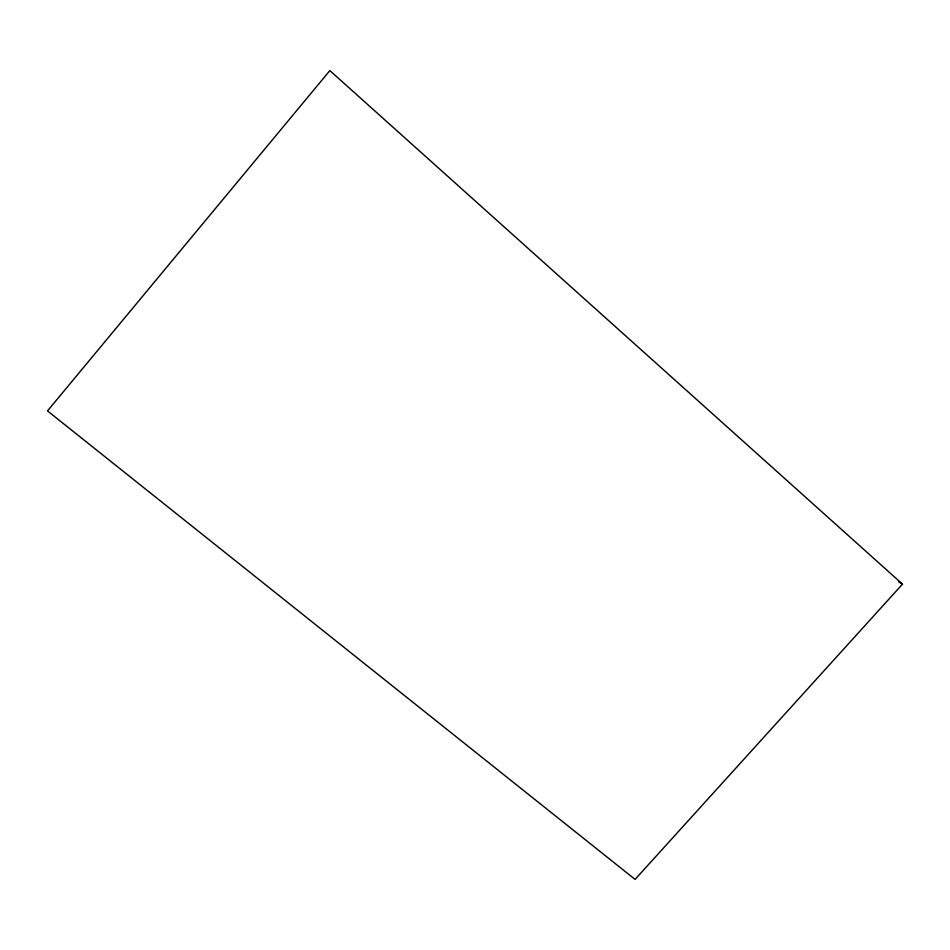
<?xml version="1.0" encoding="UTF-8"?>
<svg xmlns="http://www.w3.org/2000/svg" width="950" height="950" viewBox="0 0 950 950"><rect width="100%" height="100%" fill="white"/><g stroke="black" fill="none" stroke-linecap="round" stroke-linejoin="round"><path stroke-width="1.43" d="M902.5 584.143L635.087 879.403L47.5 410.911L329.852 70.597L902.5 584.143L898.759 581.911"/></g></svg>
